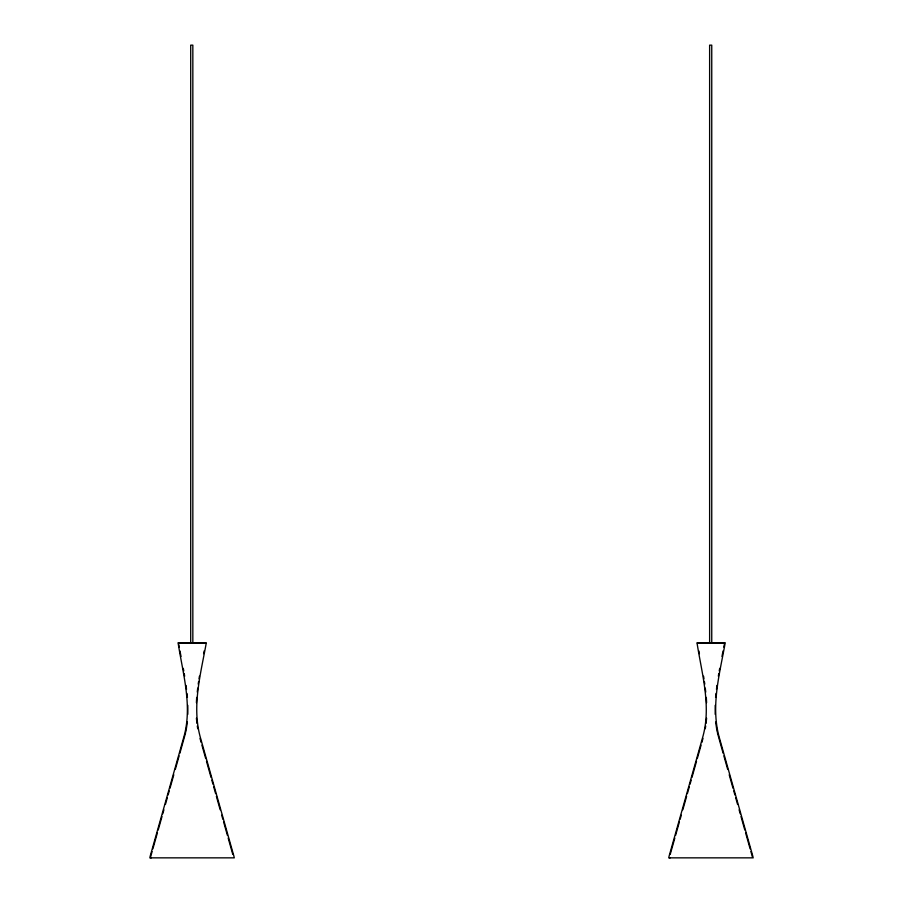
<?xml version="1.0" encoding="UTF-8"?>
<svg xmlns="http://www.w3.org/2000/svg" width="903" height="903" viewBox="0 0 903 903"><rect width="100%" height="100%" fill="white"/><g stroke="black" fill="none" stroke-linecap="round" stroke-linejoin="round"><path stroke-width="1.35" d="M187.813 714.329L187.801 705.322M706.597 718.133L706.09 723.348M196.414 702.692L196.673 697.432M715.199 705.322L715.187 714.329M197.272 692.104L197.712 688.109M715.582 697.432L716.034 693.436M716.474 689.44L716.914 685.445M185.962 731.385L187.384 722.005M705.277 728.71L705.683 726.023M198.208 684.124L198.626 681.472M199.032 678.819L199.439 676.178M718.359 676.178L718.765 673.525M719.24 670.952L719.702 668.378M723.777 647.135L724.274 644.595M203.604 653.704L204.146 650.95M721.971 656.447L723.055 650.95M185.657 732.525L179.889 753.215M150.011 856.789L183.885 736.893C192.644 705.853 182.699 672.949 178.083 642.722L206.313 642.722C200.816 673.582 191.729 705.74 200.206 736.893L234.08 856.789M150.587 856.947L152.099 851.563M152.867 848.865L157.427 832.701M158.194 830.004L161.998 816.538M162.754 813.84L163.906 809.799M165.43 804.415L167.326 797.676M168.093 794.979L169.233 790.938M169.99 788.24L173.794 774.774M175.317 769.39L179.121 755.913M668.92 856.789L702.794 736.893C711.553 705.853 701.608 672.949 697.003 642.722L725.222 642.722C719.736 673.582 710.638 705.74 719.115 736.893L752.989 856.789M670.252 854.249L674.823 838.086M675.579 835.399L679.383 821.922M680.151 819.224L681.291 815.183M682.815 809.799L686.619 796.322M687.375 793.635L689.282 786.897M690.039 784.199L691.19 780.158M691.946 777.472L696.518 761.297M697.274 758.61L701.078 745.133M701.845 742.447L702.985 738.406M205.602 643.32L178.489 643.32M724.511 643.32L697.398 643.32M150.654 857.85L234.362 857.85M669.563 857.85L753.271 857.85M668.638 857.85L670.161 857.85M149.729 857.85L151.252 857.85M723.111 753.215L717.343 732.525M723.879 755.913L727.683 769.39M729.206 774.774L733.01 788.24M733.767 790.938L734.918 794.979M735.674 797.676L737.582 804.415M739.094 809.799L740.246 813.84M741.002 816.538L744.806 830.004M745.573 832.701L750.133 848.865M750.901 851.563L752.413 856.947M200.014 738.406L201.166 742.447M201.922 745.133L205.726 758.61M206.494 761.297L211.054 777.472M211.821 780.158L212.961 784.199M213.718 786.897L215.625 793.635M216.381 796.333L220.185 809.799M221.709 815.183L222.849 819.224M223.617 821.922L227.421 835.399M228.177 838.086L232.748 854.249M698.866 650.95L699.407 653.704M179.945 650.95L181.029 656.447M178.738 644.595L179.223 647.135M183.298 668.378L183.761 670.952M703.561 676.178L703.968 678.819M704.374 681.472L704.791 684.124M184.235 673.525L184.652 676.178M715.616 722.005L717.038 731.385M196.91 723.348L196.414 718.133M197.317 726.023L197.723 728.71M705.288 688.109L705.728 692.104M186.086 685.445L186.526 689.44M186.966 693.436L187.418 697.432M706.327 697.432L706.586 702.692M711.745 642.722L711.745 45.15L709.623 45.15L709.623 642.722M192.836 642.722L192.836 45.15L190.702 45.15L190.702 642.722"/></g></svg>
